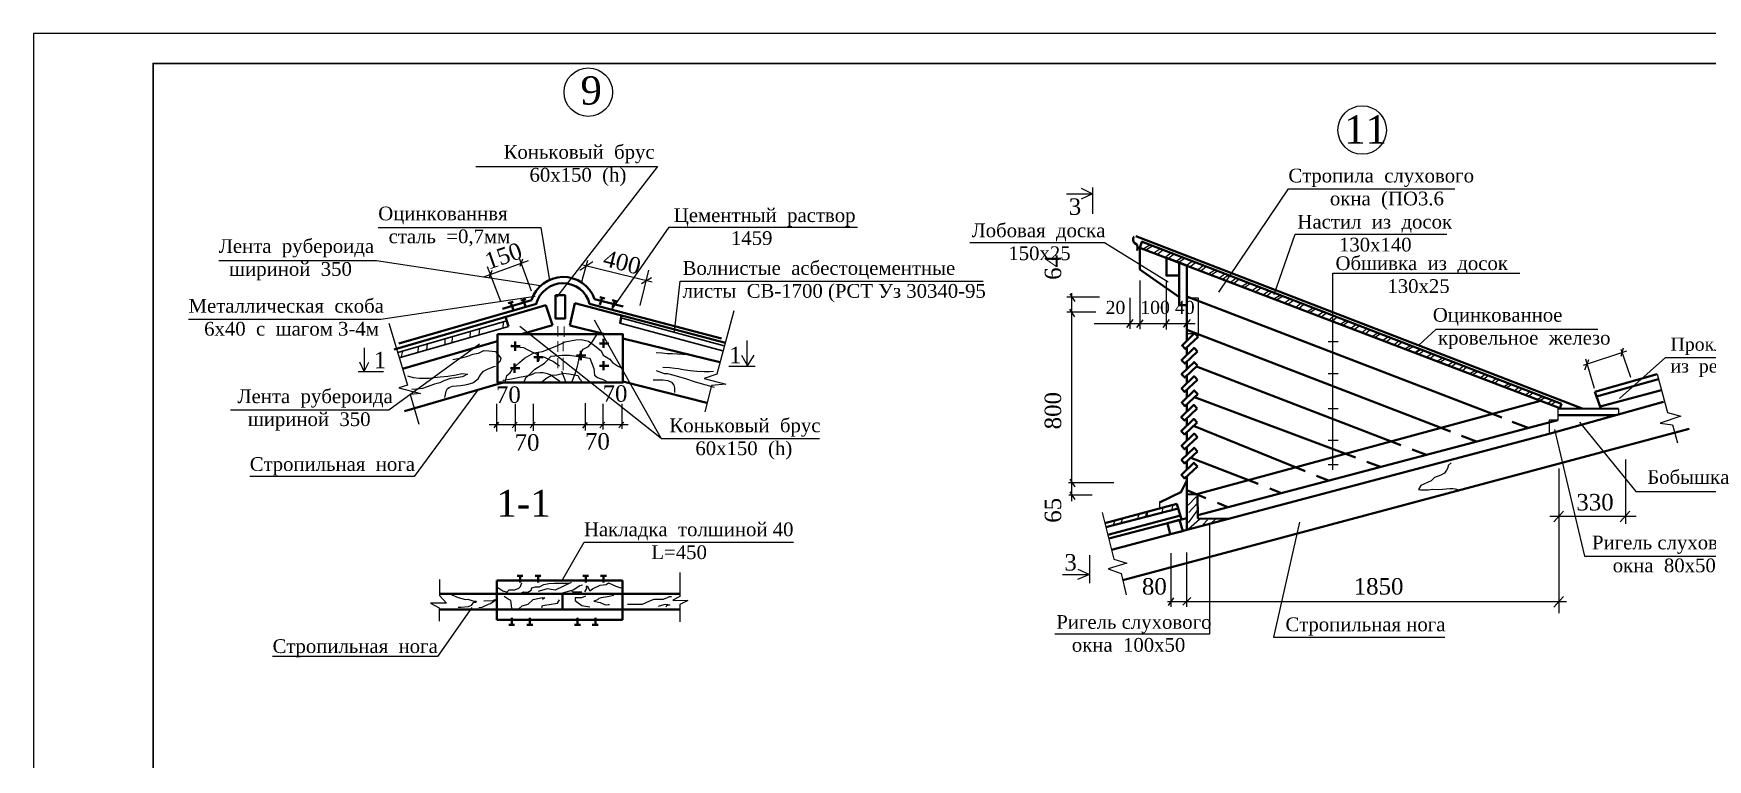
# Model space of a CAD drawing. Header units: millimetres. Extents: x 572274 to 2241483, y -888675 to -304135.
# Drawn here: x 1935341 to 1963331, y -627945 to -615807 of the extents above; entities that cross this region are included whole.
import ezdxf

# ---------------------------------------------------------------- set-up
doc = ezdxf.new("R2010")
doc.units = ezdxf.units.MM
doc.layers.add('стены', color=250, linetype='Continuous', lineweight=30)
doc.styles.add('style1', font='isocpeui.ttf')
doc.styles.add('WMF-Times New Roman0', font='times.ttf')

msp = doc.modelspace()

# ---------------------------------------------------------------- linework, layer by layer
at = {"lineweight": 25, "ltscale": 100}
msp.add_lwpolyline([(1935341.068, -645507.415), (1977341.068, -645507.415), (1977341.068, -615807.415), (1935341.068, -615807.415)], close=True, dxfattribs=at)
at = {"color": 1, "lineweight": 30}
msp.add_lwpolyline([(1937341.068, -645007.415), (1976841.068, -645007.415), (1976841.068, -616307.415), (1937341.068, -616307.415)], close=True, dxfattribs=at)
at = {"layer": 'стены', "color": 0, "linetype": 'ByBlock', "lineweight": -2, "ltscale": 3}
for p, q in [((1942739.674, -618029.508), (1945773.069, -618029.508)), ((1945773.069, -618029.508), (1944093.422, -620207.45)), ((1952613.639, -618487.05), (1953048.837, -618487.05)), ((1953045.138, -618488.282), (1952856.512, -618574.529)), ((1952858.977, -618390.946), (1953045.138, -618488.282)), ((1953046.372, -618383.553), (1953046.372, -618820.951)), ((1955158.936, -620130.862), (1956325.607, -618406.385)), ((1956325.607, -618406.385), (1959105.407, -618406.385)), ((1941105.255, -619052.031), (1943825.335, -619052.031)), ((1943825.335, -619052.031), (1943967.756, -619939.527)), ((1945018.847, -620415.148), (1945970.886, -619046.61)), ((1945970.886, -619046.61), (1949117.921, -619046.61)), ((1950997.76, -619302.192), (1953249.486, -619302.192)), ((1953249.486, -619302.192), (1954315.417, -619956.762)), ((1953895.091, -619409.33), (1954007.044, -619340.526)), ((1953939.141, -619426.167), (1954048.989, -619356.722)), ((1954071.273, -619476.671), (1954173.789, -619404.909)), ((1956087.661, -620171.864), (1956435.912, -619160.138)), ((1956435.912, -619160.138), (1958970.447, -619160.138)), ((1938439.544, -619601.969), (1941075.377, -619601.969)), ((1941075.377, -619601.969), (1943817.107, -620020.778)), ((1942873.433, -619876.628), (1943615.903, -619600.135)), ((1943455.484, -619544.731), (1943663.595, -620110.765)), ((1943519.494, -619579.862), (1943473.116, -619700.734)), ((1944474.52, -619764.397), (1944692.615, -619619.089)), ((1944501.304, -619668.8), (1945687.434, -619959.416)), ((1944505.13, -619974.712), (1944612.265, -619596.146)), ((1954130.141, -619499.171), (1954227.943, -619425.819)), ((1954260.473, -619548.986), (1954355.157, -619474.938)), ((1954314.036, -619569.459), (1954404.567, -619494.016)), ((1954438.152, -619616.905), (1954547.996, -619549.396)), ((1954482.186, -619633.75), (1954589.978, -619565.606)), ((1954614.338, -619684.24), (1954714.906, -619613.843)), ((1954673.204, -619706.74), (1954769.144, -619634.785)), ((1954803.536, -619756.556), (1954896.409, -619683.924)), ((1942928.345, -619700.179), (1943146.994, -620284.642)), ((1943004.24, -619772.263), (1942957.863, -619893.134)), ((1945484.644, -620357.101), (1945630.04, -619764.397)), ((1945507.601, -619986.183), (1945675.955, -619886.762)), ((1946058.024, -620796.017), (1946155.837, -619948.827)), ((1946155.837, -619948.827), (1951221.04, -619948.827)), ((1953837.916, -619937.062), (1953837.916, -620752.792)), ((1954278.749, -619942.618), (1954278.749, -620755.525)), ((1954857.098, -619777.028), (1954945.894, -619703.031)), ((1954987.628, -619826.919), (1955095.327, -619760.729)), ((1955031.652, -619843.746), (1955137.32, -619776.944)), ((1955163.694, -619894.215), (1955262.291, -619825.197)), ((1955222.502, -619916.692), (1955316.558, -619846.15)), ((1955352.798, -619966.494), (1955443.839, -619895.296)), ((1955406.308, -619986.947), (1955493.349, -619914.412)), ((1955538.122, -620037.329), (1955643.677, -619972.456)), ((1957063.592, -623103.788), (1957063.592, -619812.23)), ((1957063.592, -619812.23), (1960195.689, -619812.23)), ((1941151.154, -620585.326), (1943731.486, -620200.186)), ((1952616.976, -620210.067), (1953166.742, -620210.067)), ((1952666.558, -620162.342), (1952751.361, -620290.142)), ((1952698.6, -620147.322), (1952698.6, -623624.06)), ((1953674.105, -620224.966), (1953674.105, -620747.147)), ((1955582.132, -620054.15), (1955685.694, -619988.68)), ((1955714.124, -620104.6), (1955810.747, -620036.964)), ((1955772.899, -620127.065), (1955865.068, -620057.939)), ((1955903.176, -620176.859), (1955992.381, -620107.096)), ((1955956.657, -620197.301), (1956041.94, -620126.232)), ((1956081.189, -620244.899), (1956184.63, -620181.326)), ((1956125.198, -620261.72), (1956226.682, -620197.564)), ((1956257.189, -620312.17), (1956351.863, -620245.898)), ((1947048.611, -620444.834), (1946764.443, -621502.854)), ((1952616.105, -620462.553), (1953106.223, -620462.553)), ((1952662.995, -620415.142), (1952747.798, -620542.943)), ((1956315.963, -620334.635), (1956406.269, -620266.905)), ((1956446.239, -620384.429), (1956533.633, -620316.082)), ((1956499.719, -620404.87), (1956583.267, -620335.246)), ((1956634.754, -620456.483), (1956736.04, -620394.234)), ((1956678.783, -620473.311), (1956778.149, -620410.494)), ((1956810.842, -620523.787), (1956903.53, -620458.905)), ((1956869.66, -620546.269), (1956958.068, -620479.963)), ((1956999.963, -620596.073), (1957085.511, -620529.171)), ((1937933.979, -620585.326), (1941151.154, -620585.326)), ((1941285.144, -620648.64), (1941592.492, -621684.211)), ((1942644.826, -620788.777), (1942637.542, -620890.699)), ((1942796.471, -620744.741), (1942789.221, -620847.225)), ((1943192.056, -620629.868), (1943186.559, -620733.341)), ((1945836.118, -622577.906), (1943475.043, -620704.411)), ((1944715.977, -620594.106), (1945836.118, -622577.906)), ((1953077.639, -620656.986), (1954763.754, -620656.986)), ((1953724.184, -620591.112), (1953616.859, -620720.952)), ((1953890.956, -620592.67), (1953783.632, -620722.509)), ((1954329.993, -620591.193), (1954222.669, -620721.032)), ((1954679.025, -620589.244), (1954571.701, -620719.083)), ((1957053.483, -620616.529), (1957135.262, -620548.38)), ((1957187.296, -620667.675), (1957286.431, -620606.749)), ((1957231.333, -620684.507), (1957328.585, -620623.025)), ((1957363.42, -620734.993), (1957454.126, -620671.499)), ((1957422.258, -620757.482), (1957508.77, -620692.598)), ((1957552.572, -620807.291), (1957636.276, -620741.83)), ((1957606.108, -620827.753), (1957686.121, -620761.076)), ((1957720.245, -620871.379), (1957817.305, -620811.728)), ((1958504.136, -621016.943), (1958796.784, -620748.846)), ((1958796.784, -620748.846), (1961498.901, -620748.846)), ((1940869.825, -621060.818), (1940869.825, -621463.325)), ((1941279.922, -622101.34), (1942800.87, -620998.099)), ((1941780.146, -621039.871), (1941764.412, -621140.953)), ((1941924.724, -620997.887), (1941912.724, -621098.445)), ((1942221.466, -620911.716), (1942216.429, -621011.397)), ((1942343.85, -620876.177), (1942337.202, -620976.782)), ((1943330.138, -621011.343), (1943411.874, -621044.017)), ((1943411.874, -621044.017), (1943532.843, -621057.087)), ((1943532.843, -621057.087), (1943608.04, -621096.296)), ((1943608.04, -621096.296), (1943778.051, -621181.249)), ((1943849.978, -621122.436), (1944091.916, -621030.947)), ((1944091.916, -621030.947), (1944232.502, -620962.331)), ((1944232.502, -620962.331), (1944409.052, -620926.389)), ((1944409.052, -620926.389), (1944497.326, -620923.122)), ((1944471.171, -621184.517), (1944533.29, -621083.226)), ((1944497.326, -620923.122), (1944621.565, -620949.261)), ((1944533.29, -621083.226), (1944618.296, -621037.482)), ((1944618.296, -621037.482), (1944677.145, -620975.4)), ((1944621.565, -620949.261), (1944700.031, -621004.807)), ((1944677.145, -620975.4), (1944762.151, -620844.703)), ((1944700.031, -621004.807), (1944834.078, -621112.633)), ((1947275.215, -621366.095), (1947275.215, -620940.83)), ((1956988.581, -620958.188), (1957156.31, -620958.188)), ((1957764.313, -620888.222), (1957859.526, -620828.03)), ((1957896.51, -620938.751), (1957985.304, -620876.595)), ((1957955.421, -620961.267), (1958040.105, -620897.754)), ((1958085.778, -621011.093), (1958167.704, -620947.022)), ((1958139.379, -621031.58), (1958217.689, -620966.322)), ((1958268.049, -621080.76), (1958362.976, -621022.42)), ((1958312.121, -621097.605), (1958405.238, -621038.738)), ((1961920.373, -621067.076), (1961880.321, -621208.505)), ((1961882.992, -621085.755), (1962040.527, -621552.738)), ((1940868.839, -621457.007), (1940797.225, -621303.876)), ((1940872.171, -621457.007), (1940948.782, -621302.212)), ((1941511.717, -621117.82), (1941484.146, -621229.759)), ((1942353.376, -621256.861), (1942522.604, -621221.718)), ((1942522.604, -621221.718), (1942601.723, -621201.951)), ((1942601.723, -621201.951), (1942689.634, -621166.808)), ((1942689.634, -621166.808), (1942781.94, -621151.433)), ((1942781.94, -621151.433), (1942869.851, -621107.504)), ((1942869.851, -621107.504), (1942955.563, -621111.897)), ((1942942.377, -621415.004), (1943041.276, -621375.468)), ((1942955.563, -621111.897), (1943065.452, -621125.076)), ((1943041.276, -621375.468), (1943065.452, -621368.879)), ((1943065.452, -621125.076), (1943153.362, -621234.897)), ((1943142.374, -621283.218), (1943102.814, -621324.951)), ((1943153.362, -621234.897), (1943142.374, -621283.218)), ((1943359.563, -621403.436), (1943467.455, -621308.68)), ((1943467.455, -621308.68), (1943549.19, -621236.796)), ((1943549.19, -621236.796), (1943709.392, -621148.575)), ((1943709.392, -621148.575), (1943849.978, -621122.436)), ((1943722.47, -621416.505), (1943885.942, -621318.482)), ((1943778.051, -621181.249), (1943764.973, -621217.191)), ((1943764.973, -621217.191), (1943797.667, -621276.005)), ((1943797.667, -621276.005), (1943794.398, -621213.924)), ((1943794.398, -621213.924), (1943885.942, -621217.191)), ((1943885.942, -621318.482), (1943997.103, -621200.854)), ((1943885.942, -621217.191), (1943951.331, -621249.866)), ((1943951.331, -621249.866), (1944036.336, -621289.075)), ((1943997.103, -621200.854), (1944180.191, -621184.517)), ((1944036.336, -621289.075), (1944111.533, -621344.622)), ((1944111.533, -621344.622), (1944134.419, -621370.761)), ((1944180.191, -621184.517), (1944304.43, -621184.517)), ((1944304.43, -621184.517), (1944641.182, -621233.529)), ((1944402.513, -621481.854), (1944435.207, -621367.494)), ((1944435.207, -621367.494), (1944461.363, -621269.471)), ((1944461.363, -621269.471), (1944471.171, -621184.517)), ((1944641.182, -621233.529), (1944709.84, -621409.971)), ((1944834.078, -621112.633), (1944863.503, -621184.517)), ((1944863.503, -621184.517), (1944977.933, -621253.133)), ((1944977.933, -621253.133), (1945023.705, -621308.68)), ((1945023.705, -621308.68), (1945105.441, -621364.226)), ((1945105.441, -621364.226), (1945183.907, -621400.168)), ((1945754.709, -621140.986), (1945850.59, -621148.084)), ((1945850.59, -621148.084), (1945935.818, -621158.731)), ((1945935.818, -621158.731), (1946028.148, -621158.731)), ((1946028.148, -621158.731), (1946191.501, -621169.378)), ((1946191.501, -621169.378), (1946230.564, -621176.476)), ((1946966.959, -621367.402), (1947406.975, -621367.402)), ((1947177.402, -621187.679), (1947276.884, -621363.578)), ((1947276.884, -621363.578), (1947391.67, -621183.855)), ((1958503.251, -621170.659), (1958586.057, -621108.555)), ((1958633.614, -621220.486), (1958713.713, -621157.845)), ((1958687.223, -621240.977), (1958763.782, -621177.177)), ((1958809.71, -621287.793), (1958902.528, -621230.749)), ((1958853.719, -621304.614), (1958944.764, -621247.057)), ((1958985.709, -621355.063), (1959070.595, -621295.643)), ((1959044.482, -621377.528), (1959125.431, -621316.816)), ((1959174.757, -621427.321), (1959253.051, -621366.092)), ((1961257.914, -621350.06), (1961984.181, -621112.566)), ((1961343.632, -621261.874), (1961274.21, -621435.325)), ((1961290.23, -621248.532), (1961437.085, -621736.862)), ((1961858.394, -621908.407), (1962631.013, -621221.578)), ((1962631.013, -621221.578), (1964268.052, -621221.578)), ((1940768.291, -621456.56), (1941194.735, -621456.56)), ((1941596.867, -621529.088), (1941690.657, -621560.332)), ((1941690.657, -621560.332), (1941797.845, -621569.258)), ((1941797.845, -621569.258), (1941882.702, -621569.258)), ((1941882.702, -621569.258), (1941954.161, -621569.258)), ((1941954.161, -621569.258), (1942039.018, -621560.332)), ((1942039.018, -621560.332), (1942141.739, -621546.941)), ((1942132.807, -621649.601), (1942043.484, -621671.918)), ((1942199.8, -621613.893), (1942132.807, -621649.601)), ((1942141.739, -621546.941), (1942266.792, -621533.551)), ((1942315.92, -621573.722), (1942199.8, -621613.893)), ((1942266.792, -621533.551), (1942409.71, -621511.234)), ((1942405.244, -621564.795), (1942315.92, -621573.722)), ((1942516.898, -621546.941), (1942405.244, -621564.795)), ((1942409.71, -621511.234), (1942503.499, -621493.38)), ((1942503.499, -621493.38), (1942597.289, -621502.307)), ((1942597.289, -621502.307), (1942516.898, -621546.941)), ((1942586.339, -621674.182), (1942685.239, -621645.629)), ((1942685.239, -621645.629), (1942775.347, -621579.736)), ((1942775.347, -621579.736), (1942817.104, -621516.039)), ((1942817.104, -621516.039), (1942865.455, -621452.343)), ((1942865.455, -621452.343), (1942942.377, -621415.004)), ((1943196.091, -621609.285), (1943186.283, -621612.552)), ((1943333.408, -621586.413), (1943196.091, -621609.285)), ((1943228.785, -621641.959), (1943258.211, -621527.599)), ((1943258.211, -621527.599), (1943313.791, -621481.854)), ((1943313.791, -621481.854), (1943359.563, -621403.436)), ((1943496.879, -621550.471), (1943333.408, -621586.413)), ((1943591.693, -621537.401), (1943496.879, -621550.471)), ((1943542.651, -621635.424), (1943572.076, -621560.273)), ((1943572.076, -621560.273), (1943640.734, -621501.459)), ((1943666.89, -621514.529), (1943591.693, -621537.401)), ((1943640.734, -621501.459), (1943722.47, -621416.505)), ((1943725.74, -621488.389), (1943666.89, -621514.529)), ((1943810.745, -621481.854), (1943725.74, -621488.389)), ((1943863.056, -621481.854), (1943810.745, -621481.854)), ((1943843.439, -621628.889), (1943908.828, -621573.343)), ((1943938.253, -621498.192), (1943863.056, -621481.854)), ((1943908.828, -621573.343), (1944003.642, -621521.064)), ((1943977.486, -621514.529), (1943938.253, -621498.192)), ((1944144.227, -621625.622), (1943977.486, -621514.529)), ((1944003.642, -621521.064), (1944091.916, -621514.529)), ((1944091.916, -621514.529), (1944206.347, -621485.122)), ((1944242.31, -621628.889), (1944173.652, -621458.982)), ((1944206.347, -621485.122), (1944330.585, -621501.459)), ((1944330.585, -621501.459), (1944441.746, -621527.599)), ((1944343.663, -621635.424), (1944402.513, -621481.854)), ((1944441.746, -621527.599), (1944474.44, -621586.413)), ((1944474.44, -621586.413), (1944520.212, -621638.692)), ((1944709.84, -621409.971), (1944722.917, -621517.796)), ((1944722.917, -621517.796), (1944771.959, -621557.005)), ((1944771.959, -621557.005), (1944879.85, -621596.215)), ((1944879.85, -621596.215), (1944919.083, -621622.354)), ((1945704.993, -621595.257), (1945864.795, -621598.806)), ((1945754.709, -621439.102), (1945886.102, -621492.336)), ((1945861.244, -621385.867), (1945978.432, -621389.416)), ((1945864.795, -621598.806), (1945950.023, -621609.453)), ((1945886.102, -621492.336), (1945942.92, -621492.336)), ((1945942.92, -621492.336), (1946024.597, -621513.63)), ((1945950.023, -621609.453), (1946006.841, -621634.296)), ((1945978.432, -621389.416), (1946063.66, -621403.612)), ((1946006.841, -621634.296), (1946045.904, -621683.982)), ((1946024.597, -621513.63), (1946244.769, -621573.963)), ((1946063.66, -621403.612), (1946127.581, -621410.709)), ((1946127.581, -621410.709), (1946205.706, -621424.906)), ((1946205.706, -621424.906), (1946322.894, -621442.65)), ((1946244.769, -621573.963), (1946404.571, -621630.747)), ((1946322.894, -621442.65), (1946432.98, -621453.298)), ((1946404.571, -621630.747), (1946720.624, -621719.472)), ((1946432.98, -621453.298), (1946557.271, -621460.395)), ((1946764.443, -621502.854), (1946552.71, -621575.245)), ((1946552.71, -621575.245), (1946914.885, -621669.91)), ((1946557.271, -621460.395), (1946642.498, -621456.847)), ((1946642.498, -621456.847), (1946709.97, -621453.298)), ((1956988.581, -621489.606), (1957156.31, -621489.606)), ((1959228.236, -621447.762), (1959303.067, -621385.404)), ((1959351.753, -621494.973), (1959442.46, -621439.225)), ((1959395.75, -621511.789), (1959484.721, -621455.543)), ((1959527.699, -621562.223), (1959610.641, -621504.163)), ((1959586.445, -621584.677), (1959665.536, -621525.359)), ((1959716.705, -621634.464), (1959793.191, -621574.648)), ((1959770.16, -621654.896), (1959843.259, -621593.98)), ((1962486.479, -621504.926), (1962661.728, -622141.073)), ((1941592.492, -621684.211), (1941451.091, -621732.555)), ((1941451.091, -621732.555), (1941813.266, -621827.22)), ((1941638.991, -621840.884), (1941786.245, -622337.038)), ((1941813.266, -621827.22), (1941639.724, -621843.354)), ((1941695.123, -621756.724), (1941668.326, -621752.26)), ((1941846.972, -621743.333), (1941695.123, -621756.724)), ((1942774.648, -621757.83), (1941704.345, -623210.869)), ((1942043.484, -621671.918), (1941846.972, -621743.333)), ((1942219.313, -621893.825), (1942230.302, -621841.111)), ((1942230.302, -621841.111), (1942241.29, -621786.2)), ((1942241.29, -621786.2), (1942263.268, -621742.271)), ((1942263.268, -621742.271), (1942289.641, -621724.7)), ((1942289.641, -621724.7), (1942348.98, -621700.539)), ((1942348.98, -621700.539), (1942414.914, -621696.147)), ((1942414.914, -621696.147), (1942483.044, -621689.557)), ((1942483.044, -621689.557), (1942586.339, -621674.182)), ((1946045.904, -621683.982), (1946056.557, -621733.668)), ((1946056.557, -621733.668), (1946060.108, -621808.197)), ((1946675.292, -621692.184), (1946563.854, -622132.097)), ((1946914.885, -621669.91), (1946675.292, -621692.184)), ((1959920.694, -621712.433), (1960009.186, -621658.047)), ((1959964.502, -621729.177), (1960051.296, -621674.307)), ((1960095.776, -621779.353), (1960176.681, -621722.72)), ((1960154.077, -621801.636), (1960231.221, -621743.778)), ((1960284.071, -621851.323), (1960358.665, -621792.987)), ((1960337.13, -621871.603), (1960408.418, -621812.197)), ((1960481.827, -621926.909), (1960568.134, -621873.866)), ((1960525.406, -621943.566), (1960610.055, -621890.052)), ((1938634.418, -622101.34), (1941279.922, -622101.34)), ((1943084.11, -622000.12), (1943084.11, -622458.575)), ((1943397.165, -621998.571), (1943397.165, -622458.575)), ((1943697.989, -621997.005), (1943697.989, -622450.813)), ((1944566.605, -621984.787), (1944566.605, -622442.961)), ((1944861.127, -621998.671), (1944861.127, -622426.301)), ((1945177.877, -621998.671), (1945177.877, -622417.97)), ((1956988.581, -622077.487), (1957156.31, -622077.487)), ((1960655.874, -621993.433), (1960734.769, -621938.206)), ((1960713.641, -622015.513), (1960788.866, -621959.094)), ((1960830.732, -622060.267), (1960827.277, -622270.878)), ((1960843.318, -622065.078), (1960874.745, -622040.5)), ((1961840.263, -622079.732), (1961843.37, -622172.884)), ((1962884.892, -622203.264), (1962537.271, -622323.356)), ((1962661.728, -622141.073), (1962884.892, -622203.264)), ((1942961.426, -622345.522), (1945282.509, -622345.522)), ((1943118.585, -622305.837), (1943037.915, -622398.755)), ((1943427.591, -622305.837), (1943346.921, -622398.755)), ((1943728.775, -622305.826), (1943648.106, -622398.744)), ((1944600.721, -622312.38), (1944520.051, -622405.298)), ((1944893.846, -622306.352), (1944813.176, -622399.271)), ((1945211.096, -622305.147), (1945130.426, -622398.065)), ((1960827.277, -622270.878), (1960682.059, -622270.878)), ((1960682.059, -622270.878), (1960682.059, -622497.423)), ((1960772.465, -622426.301), (1961275.668, -624542.76)), ((1961192.321, -622304.717), (1962131.655, -623465.818)), ((1962537.271, -622323.356), (1962747.56, -622346.945)), ((1962747.56, -622346.945), (1962826.955, -622651.465)), ((1945836.118, -622577.906), (1948485.395, -622577.906)), ((1956988.581, -622603.923), (1957156.31, -622603.923)), ((1956988.581, -623010.79), (1957156.31, -623010.79)), ((1958994.976, -623026.833), (1958989.858, -623067.757)), ((1959043.604, -622983.351), (1958994.976, -623026.833)), ((1961957.022, -622930.39), (1961957.022, -624002.426)), ((1941704.345, -623210.869), (1938957.763, -623210.869)), ((1952648.835, -623311.104), (1953403.991, -623311.104)), ((1952666.318, -623260.355), (1952751.121, -623388.156)), ((1958710.893, -623287.724), (1958536.86, -623361.899)), ((1958764.638, -623228.895), (1958710.893, -623287.724)), ((1958874.689, -623190.529), (1958764.638, -623228.895)), ((1958933.553, -623159.836), (1958874.689, -623190.529)), ((1958964.265, -623108.681), (1958933.553, -623159.836)), ((1958989.858, -623067.757), (1958964.265, -623108.681)), ((1960844.165, -623078.895), (1960844.165, -625500.78)), ((1952654.203, -623518.647), (1953043.223, -623518.647)), ((1952667.664, -623470.217), (1952752.467, -623598.017)), ((1954783.197, -623553.833), (1954648.682, -623690.009)), ((1958536.86, -623361.899), (1958501.029, -623433.516)), ((1958501.029, -623433.516), (1958531.74, -623438.631)), ((1958531.74, -623438.631), (1958664.825, -623438.631)), ((1958664.825, -623438.631), (1958733.926, -623423.285)), ((1958733.926, -623423.285), (1958838.859, -623428.4)), ((1958838.859, -623428.4), (1959023.129, -623413.054)), ((1959023.129, -623413.054), (1959071.756, -623415.611)), ((1959071.756, -623415.611), (1959110.146, -623420.727)), ((1959110.146, -623420.727), (1959174.129, -623438.631)), ((1962131.655, -623465.818), (1964091.299, -623465.818)), ((1953210.081, -623817.886), (1953406.61, -624592.904)), ((1953819.831, -623842.686), (1953799.211, -623923.696)), ((1954167.084, -623646.831), (1954170.405, -623751.454)), ((1954221.368, -623735.267), (1954207.273, -623818.025)), ((1954391.945, -623689.634), (1954369.178, -623776.098)), ((1954793.161, -623787.989), (1954648.682, -623988.931)), ((1954794.822, -623670.081), (1954660.306, -623812.899)), ((1960696.82, -623875.656), (1962136.263, -623875.656)), ((1960921.006, -623791.251), (1960759.138, -623969.052)), ((1962033.863, -623791.251), (1961871.995, -623969.052)), ((1953419.451, -623949.796), (1953393.078, -624028.868)), ((1953547.65, -623915.5), (1953522.278, -623995.41)), ((1954837.999, -623930.807), (1954653.664, -624091.894)), ((1954969.193, -623937.45), (1954896.123, -624015.502)), ((1955005.143, -624010.111), (1955005.143, -625851.71)), ((1955100.387, -623934.129), (1955042.263, -623982.289)), ((1956508.931, -623975.32), (1956076.429, -625900.005)), ((1944168.672, -624970.518), (1944548.317, -624312.867)), ((1944548.317, -624312.867), (1948050.275, -624312.867)), ((1952996.011, -624530.905), (1952996.011, -624995.266)), ((1953624.384, -624661.913), (1953311.001, -624757.463)), ((1953406.61, -624592.904), (1953624.384, -624661.913)), ((1954360.343, -624496.897), (1954360.343, -625391.847)), ((1954621.362, -624484.858), (1954621.362, -625391.847)), ((1961275.668, -624542.76), (1964019.936, -624542.76)), ((1942129.897, -624932.608), (1942129.897, -625202.067)), ((1943493.81, -625018.151), (1943504.431, -624992.94)), ((1943872.487, -625019.433), (1943958.788, -625002.183)), ((1943958.788, -625002.183), (1944053.055, -624994.222)), ((1944053.055, -624994.222), (1944159.273, -624995.549)), ((1944329.22, -624986.26), (1944065.005, -625113.643)), ((1944159.273, -624995.549), (1944281.423, -624994.222)), ((1944281.423, -624994.222), (1944329.22, -624986.26)), ((1944918.18, -625016.575), (1944952.7, -624991.364)), ((1944952.7, -624991.364), (1945080.161, -625047.094)), ((1946145.57, -624817.445), (1946145.57, -625217.037)), ((1952545.458, -624851.036), (1952994.879, -624851.036)), ((1952995.353, -624850.335), (1952799.203, -624937.807)), ((1952800.766, -624762.863), (1952995.353, -624850.335)), ((1953311.001, -624757.463), (1953528.776, -624837.088)), ((1953528.776, -624837.088), (1953608.45, -625192.747)), ((1942129.897, -625202.067), (1942245.441, -625330.497)), ((1942335.705, -625190.065), (1942444.06, -625238.193)), ((1942444.06, -625238.193), (1942562.949, -625269.777)), ((1942562.949, -625269.777), (1942602.077, -625266.769)), ((1942602.077, -625266.769), (1942702.908, -625298.353)), ((1942702.908, -625298.353), (1942740.531, -625295.345)), ((1942740.531, -625295.345), (1942737.521, -625317.906)), ((1942868.843, -625290.849), (1943025.356, -625286.337)), ((1943070.504, -625278.816), (1942984.723, -625343.489)), ((1943025.356, -625286.337), (1943055.455, -625268.288)), ((1943055.455, -625268.288), (1943070.504, -625278.816)), ((1943107.445, -625071.228), (1943191.091, -625122.977)), ((1943191.091, -625122.977), (1943260.132, -625149.515)), ((1943280.186, -625265.293), (1943211.155, -625220.093)), ((1943252.166, -625169.419), (1943270.754, -625129.612)), ((1943260.132, -625149.515), (1943252.166, -625169.419)), ((1943270.754, -625129.612), (1943297.308, -625109.708)), ((1943320.653, -625286.703), (1943280.186, -625265.293)), ((1943297.308, -625109.708), (1943387.593, -625105.727)), ((1943339.696, -625415.166), (1943320.653, -625286.703)), ((1943387.593, -625105.727), (1943456.634, -625079.189)), ((1943456.634, -625079.189), (1943481.86, -625053.978)), ((1943481.86, -625053.978), (1943493.81, -625018.151)), ((1943504.71, -625152.123), (1943541.886, -625141.508)), ((1943541.886, -625141.508), (1943608.271, -625148.143)), ((1943608.271, -625148.143), (1943661.38, -625116.297)), ((1943611.059, -625348.555), (1943694.373, -625272.429)), ((1943661.38, -625116.297), (1943673.329, -625072.509)), ((1943673.329, -625072.509), (1943735.732, -625056.586)), ((1943694.373, -625272.429), (1943853.859, -625236.746)), ((1943735.732, -625056.586), (1943802.118, -625055.259)), ((1943795.479, -625130.893), (1943778.219, -625137.528)), ((1943929.578, -625093.74), (1943795.479, -625130.893)), ((1943802.118, -625055.259), (1943872.487, -625019.433)), ((1943891.945, -625239.124), (1943851.478, -625272.429)), ((1943853.859, -625236.746), (1943891.945, -625239.124)), ((1944065.005, -625113.643), (1943929.578, -625093.74)), ((1944101.418, -625329.524), (1944137.124, -625277.187)), ((1944193.247, -625157.227), (1944361.867, -625106.805)), ((1944337.969, -625130.689), (1944356.556, -625141.304)), ((1944356.556, -625141.304), (1944418.959, -625142.631)), ((1944361.867, -625106.805), (1944477.378, -625037.806)), ((1944428.02, -625241.514), (1944399.456, -625241.514)), ((1944399.456, -625241.514), (1944399.456, -625284.334)), ((1944399.456, -625284.334), (1944449.444, -625324.777)), ((1944418.959, -625142.631), (1944509.244, -625142.631)), ((1944504.192, -625241.514), (1944428.02, -625241.514)), ((1944477.378, -625037.806), (1944518.537, -625025.864)), ((1944570.843, -625212.967), (1944504.192, -625241.514)), ((1944557.041, -625142.631), (1944591.562, -625086.901)), ((1944588.906, -625056.382), (1944596.873, -625043.113)), ((1944591.562, -625086.901), (1944588.906, -625056.382)), ((1944596.873, -625043.113), (1944645.998, -625125.381)), ((1944645.998, -625125.381), (1944689.812, -625093.536)), ((1944689.812, -625093.536), (1944817.273, -625029.844)), ((1944770.795, -625272.44), (1944708.905, -625298.608)), ((1944792.219, -625251.029), (1944770.795, -625272.44)), ((1944832.685, -625241.514), (1944792.219, -625251.029)), ((1944817.273, -625029.844), (1944918.18, -625016.575)), ((1944937.422, -625227.24), (1944832.685, -625241.514)), ((1945044.539, -625201.072), (1944937.422, -625227.24)), ((1945080.161, -625047.094), (1945161.151, -625073.632)), ((1945523.459, -625348.285), (1945643.89, -625290.884)), ((1945643.89, -625290.884), (1945719.854, -625266.812)), ((1945719.854, -625266.812), (1945875.487, -625263.109)), ((1945875.487, -625263.109), (1945940.335, -625233.483)), ((1945940.335, -625233.483), (1945975.538, -625220.521)), ((1945975.538, -625220.521), (1946008.888, -625220.521)), ((1946145.57, -625217.037), (1946033.421, -625282.824)), ((1946033.421, -625282.824), (1946282.099, -625285.26)), ((1946282.099, -625285.26), (1946145.57, -625351.047)), ((1954404.969, -625241.398), (1954311.05, -625369.975)), ((1954693.483, -625238.83), (1954558.395, -625363.549)), ((1960921.006, -625218.048), (1960759.138, -625395.848)), ((1942245.441, -625330.497), (1941980.082, -625330.497)), ((1941980.082, -625330.497), (1942124.053, -625409.492)), ((1942668.849, -625402.435), (1942095.092, -626222.408)), ((1942124.053, -625409.492), (1942124.053, -625629.549)), ((1942490.712, -625400.626), (1942441.05, -625403.634)), ((1942609.602, -625390.098), (1942490.712, -625400.626)), ((1942660.77, -625370.546), (1942609.602, -625390.098)), ((1942678.829, -625338.962), (1942660.77, -625370.546)), ((1942698.393, -625326.929), (1942678.829, -625338.962)), ((1942737.521, -625317.906), (1942698.393, -625326.929)), ((1942835.735, -625405.153), (1942786.073, -625406.658)), ((1942941.08, -625355.521), (1942835.735, -625405.153)), ((1942984.723, -625343.489), (1942941.08, -625355.521)), ((1943463.476, -625417.544), (1943513.464, -625377.103)), ((1943513.464, -625377.103), (1943611.059, -625348.555)), ((1943839.577, -625405.65), (1943853.859, -625372.345)), ((1943853.859, -625372.345), (1943960.976, -625350.934)), ((1943960.976, -625350.934), (1944101.418, -625329.524)), ((1944449.444, -625324.777), (1944508.953, -625367.597)), ((1944508.953, -625367.597), (1944644.635, -625393.766)), ((1944708.905, -625298.608), (1944818.403, -625320.019)), ((1944818.403, -625320.019), (1944899.336, -625358.081)), ((1944899.336, -625358.081), (1944949.324, -625353.324)), ((1944949.324, -625353.324), (1944970.747, -625353.324)), ((1945271.48, -625348.285), (1945345.592, -625348.285)), ((1945345.592, -625348.285), (1945523.459, -625348.285)), ((1945788.683, -625383.709), (1945886.76, -625355.938)), ((1945886.76, -625355.938), (1945911.279, -625347.77)), ((1945911.279, -625347.77), (1945979.932, -625359.205)), ((1945927.624, -625373.908), (1945911.279, -625395.144)), ((1945979.932, -625359.205), (1945927.624, -625373.908)), ((1946145.57, -625351.047), (1946145.57, -625640.994)), ((1954300.555, -625303.599), (1960974.534, -625303.599)), ((1955005.143, -625851.71), (1952417.166, -625851.71)), ((1956076.429, -625900.005), (1958937.696, -625900.005)), ((1942095.092, -626222.408), (1939338.932, -626222.408))]:
    msp.add_line(p, q, dxfattribs=at)
at = {"layer": 'стены', "color": 0, "linetype": 'ByBlock', "lineweight": 40, "ltscale": 3}
for p, q in [((1953728.664, -619224.437), (1953725.343, -619262.633)), ((1953725.343, -619262.633), (1953731.986, -619287.543)), ((1953746.932, -619202.848), (1953728.664, -619224.437)), ((1953731.986, -619287.543), (1953746.932, -619307.471)), ((1953746.932, -619307.471), (1953786.788, -619335.703)), ((1953771.798, -619195.275), (1961234.181, -622077.679)), ((1953786.788, -619335.703), (1953800.074, -619367.256)), ((1953800.074, -619390.505), (1953796.752, -619437.004)), ((1953800.074, -619367.256), (1953800.074, -619390.505)), ((1953841.286, -619388.765), (1960862.744, -622072.503)), ((1953841.286, -619388.765), (1953841.286, -619755.655)), ((1953870.234, -619287.702), (1953841.591, -619392.166)), ((1953869.822, -619287.543), (1960890.549, -621998.355)), ((1954626.693, -619688.963), (1954626.693, -620942.77)), ((1953841.286, -619755.655), (1954509.099, -620221.983)), ((1943570.787, -620248.668), (1943488.89, -620270.703)), ((1944721.614, -620246.295), (1945203.158, -620373.496)), ((1944809.469, -620216.497), (1944891.365, -620238.532)), ((1944850.417, -620229.088), (1944811.044, -620340.84)), ((1954626.693, -620203.625), (1959889.29, -622229.784)), ((1941370.555, -621090.762), (1943909.848, -620349.989)), ((1941449.894, -620989.345), (1943751.625, -620325.208)), ((1943668.155, -620263.167), (1943180.895, -620410.264)), ((1943361.321, -620295.887), (1943279.425, -620317.922)), ((1943320.373, -620308.479), (1943359.746, -620420.231)), ((1943529.839, -620259.685), (1943569.212, -620371.437)), ((1943909.848, -620349.989), (1944019.726, -620684.411)), ((1944391.629, -620315.679), (1944306.538, -620691.813)), ((1946911.378, -620976.711), (1944391.629, -620315.679)), ((1946844.87, -620908.835), (1944639.392, -620326.731)), ((1945018.935, -620265.29), (1945100.831, -620287.325)), ((1945059.883, -620277.882), (1945020.51, -620389.634)), ((1945148.006, -620649.259), (1945171.874, -620520.369)), ((1943282.008, -620704.411), (1943235.3, -620546.771)), ((1944019.726, -620684.411), (1943502.11, -620835)), ((1944306.538, -620691.813), (1944893.367, -620835)), ((1954626.693, -620761.161), (1959034.139, -622462.427)), ((1943102.109, -620951.371), (1941512.266, -621413.901)), ((1943323.885, -621034.803), (1943480.825, -621034.803)), ((1943393.636, -620957.626), (1943393.636, -621111.981)), ((1944804.124, -620987.658), (1944961.064, -620987.658)), ((1944873.875, -620910.481), (1944873.875, -621064.836)), ((1945197.15, -620909.123), (1946817.707, -621304.54)), ((1954626.693, -621052.452), (1954626.693, -621180.54)), ((1958444.332, -621148.139), (1958531.161, -621087.359)), ((1943386.162, -621326.086), (1943386.162, -621480.44)), ((1943705.024, -621216.543), (1943861.964, -621216.543)), ((1943774.776, -621139.366), (1943774.776, -621293.721)), ((1944420.493, -621191.805), (1944577.433, -621191.805)), ((1944490.245, -621114.628), (1944490.245, -621268.982)), ((1944804.124, -621361.097), (1944961.064, -621361.097)), ((1944873.875, -621283.92), (1944873.875, -621438.274)), ((1954626.693, -621290.55), (1954626.693, -621416.818)), ((1954789.502, -621375.297), (1958205.704, -622687.802)), ((1941541.972, -622121.329), (1943196.889, -621642.436)), ((1943316.411, -621403.263), (1943473.351, -621403.263)), ((1945197.15, -621622.615), (1946601.802, -621982.294)), ((1954626.693, -621526.828), (1954626.693, -621653.098)), ((1961449.037, -621799.03), (1962486.479, -621504.926)), ((1961476.379, -621876.038), (1962509.316, -621587.821)), ((1954626.693, -621763.191), (1954626.693, -621892.907)), ((1954751.561, -621886.623), (1957442.996, -622895.296)), ((1961449.037, -621799.03), (1961548.35, -622078.743)), ((1961535.574, -622042.759), (1962559.808, -621771.108)), ((1954626.693, -622002.841), (1954626.693, -622129.3)), ((1954794.8, -623511.383), (1960537.654, -621948.247)), ((1960682.059, -622497.423), (1962594.69, -621962.92)), ((1961796.705, -622185.925), (1960828.671, -622185.925)), ((1960830.469, -622076.311), (1961840.263, -622079.732)), ((1960890.549, -621998.355), (1960862.744, -622072.503)), ((1953553.882, -624949.159), (1963025.36, -622417.878)), ((1954626.693, -622239.559), (1954626.693, -622361.797)), ((1954626.693, -622472.055), (1954626.693, -622612.099)), ((1954738.283, -622368.195), (1956601.583, -623124.202)), ((1954809.073, -623859.619), (1960827.277, -622270.878)), ((1960065.939, -622297.796), (1960334.147, -622401.06)), ((1960682.059, -622497.423), (1953368.202, -624441.44)), ((1954626.693, -622722.194), (1954626.693, -622848.272)), ((1958391.87, -622759.327), (1958630.184, -622850.887)), ((1959215.236, -622532.33), (1959467.717, -622629.788)), ((1954626.693, -622958.366), (1954626.693, -623097.243)), ((1954690.224, -622899.236), (1955815.147, -623338.151)), ((1957636.134, -622967.679), (1957864.117, -623053.121)), ((1954532.434, -623472.459), (1954623.771, -623278.16)), ((1954626.693, -623207.419), (1954626.693, -624106.934)), ((1956790.446, -623200.83), (1956993.108, -623283.058)), ((1954535.755, -623469.138), (1954167.084, -623646.831)), ((1954625.432, -623510.655), (1954804.786, -623512.316)), ((1954626.693, -623440.447), (1954945.161, -623574.83)), ((1954804.786, -623512.316), (1954809.768, -623915.861)), ((1956012.729, -623415.242), (1956206.296, -623490.767)), ((1953254.707, -623993.869), (1954457.295, -623672.151)), ((1953271.561, -624060.336), (1954480.481, -623747.275)), ((1953304.554, -624190.442), (1954516.682, -623864.57)), ((1953961.94, -623804.669), (1953944.034, -623886.193)), ((1954457.295, -623672.151), (1954537.297, -623931.365)), ((1955138.285, -623656.321), (1955307.96, -623727.918)), ((1953320.324, -624252.633), (1954626.693, -623907.765)), ((1954809.768, -623915.861), (1955352.031, -623918.678)), ((1943087.8, -624954.313), (1943087.8, -625609.145)), ((1943087.8, -624954.313), (1945192.097, -624954.313)), ((1943425.608, -624872.158), (1943523.399, -624872.158)), ((1943476.948, -624872.158), (1943476.948, -624985.77)), ((1943728.466, -624872.158), (1943826.257, -624872.158)), ((1943779.806, -624872.158), (1943779.806, -624985.77)), ((1944524.863, -624872.158), (1944622.654, -624872.158)), ((1944576.203, -624872.158), (1944576.203, -624985.77)), ((1944822.092, -624872.158), (1944919.883, -624872.158)), ((1944873.432, -624872.158), (1944873.432, -624985.77)), ((1945192.097, -624954.313), (1945192.097, -625609.145)), ((1942128.719, -625177.553), (1946145.57, -625177.553)), ((1944187.601, -625177.553), (1944187.601, -625436.298)), ((1942124.754, -625436.298), (1946145.57, -625436.298)), ((1943087.8, -625609.145), (1945192.097, -625609.145)), ((1943287.532, -625691.3), (1943385.323, -625691.3)), ((1943338.872, -625691.3), (1943338.872, -625577.687)), ((1943590.39, -625691.3), (1943688.181, -625691.3)), ((1943641.73, -625691.3), (1943641.73, -625577.687)), ((1944386.787, -625691.3), (1944484.578, -625691.3)), ((1944438.127, -625691.3), (1944438.127, -625577.687)), ((1944684.016, -625691.3), (1944781.807, -625691.3)), ((1944735.356, -625691.3), (1944735.356, -625577.687))]:
    msp.add_line(p, q, dxfattribs=at)
at = {"layer": 'стены', "color": 0, "linetype": 'ByBlock', "lineweight": 30, "ltscale": 3}
for p, q in [((1941431.321, -621141.166), (1943254.545, -620611.722)), ((1943282.391, -620705.874), (1941457.376, -621228.955)), ((1945160.179, -620563.22), (1945143.197, -620652.32)), ((1945143.197, -620652.32), (1946869.329, -621112.341)), ((1946891.763, -621028.815), (1945160.179, -620563.22))]:
    msp.add_line(p, q, dxfattribs=at)
at = {"layer": 'стены', "color": 0, "linetype": 'ByBlock', "lineweight": 20, "ltscale": 3}
for p, q in [((1944108.99, -620701.503), (1944108.99, -620870.372)), ((1944212.442, -620704.95), (1944212.442, -620877.264)), ((1944105.542, -620953.083), (1944105.542, -621128.843)), ((1944198.648, -620956.529), (1944198.648, -621118.505)), ((1944105.542, -621232.867), (1944105.542, -621401.735)), ((1944198.648, -621229.421), (1944198.648, -621436.198))]:
    msp.add_line(p, q, dxfattribs=at)
at = {"layer": 'стены', "color": 0, "linetype": 'ByBlock', "lineweight": 40, "ltscale": 3}
for points in [[(1954284.471, -619558.113), (1954494.637, -619638.514), (1954494.637, -619853.586), (1954284.471, -619853.586)], [(1954495.101, -619637.699), (1954626.421, -619688.474), (1954626.579, -620349.616), (1954495.101, -620349.616)], [(1944071.375, -620183.925), (1944230.001, -620183.925), (1944230.001, -620573.356), (1944071.375, -620573.356)], [(1943102.109, -620835), (1945197.15, -620835), (1945197.15, -621642.436), (1943102.109, -621642.436)], [(1954806.139, -621123.534), (1954747.163, -621063.01), (1954538.523, -621266.557), (1954590.12, -621324.589)], [(1954813.454, -620878.628), (1954754.478, -620818.104), (1954545.838, -621021.651), (1954597.435, -621079.683)], [(1954806.139, -621359.813), (1954747.163, -621299.289), (1954538.523, -621502.836), (1954590.12, -621560.868)], [(1954804.3, -621597.887), (1954745.324, -621537.363), (1954536.684, -621740.91), (1954588.281, -621798.942)], [(1954807.824, -621834.257), (1954748.848, -621773.733), (1954540.208, -621977.28), (1954591.805, -622035.312)], [(1954800.586, -622077.712), (1954741.61, -622017.188), (1954532.97, -622220.735), (1954584.567, -622278.767)], [(1954800.6, -622310.195), (1954741.623, -622249.671), (1954532.984, -622453.218), (1954584.581, -622511.25)], [(1954804.257, -622556.929), (1954745.281, -622496.405), (1954536.641, -622699.952), (1954588.238, -622757.984)], [(1954804.271, -622793.089), (1954745.295, -622732.565), (1954536.655, -622936.112), (1954588.252, -622994.144)], [(1954802.442, -623043.844), (1954743.466, -622983.32), (1954534.826, -623186.867), (1954586.423, -623244.899)], [(1954301.157, -623993.212), (1954505.133, -623938.807), (1954558.457, -624124.889), (1954347.764, -624178.584)]]:
    msp.add_lwpolyline(points, close=True, dxfattribs=at)
at = {"layer": 'стены', "color": 0, "linetype": 'ByBlock', "lineweight": -2, "ltscale": 3}
msp.add_lwpolyline([(1954627.566, -620228.447), (1954814.989, -620228.447), (1954814.989, -620830.105), (1954627.566, -620830.105)], close=True, dxfattribs=at)
for centre in [(1944616.96, -616788.552), (1957556.484, -617421.388)]:
    msp.add_circle(centre, 405.32, dxfattribs=at)
at = {"layer": 'стены', "color": 0, "linetype": 'ByBlock', "lineweight": 40, "ltscale": 3}
for centre, radius, start, end in [((1944197.727, -620432.216), 555.899, 19.5390885, 162.2959593), ((1944193.171, -620443.916), 461.352, 14.7146047, 165.4342565)]:
    msp.add_arc(centre, radius, start, end, dxfattribs=at)

# ---------------------------------------------------------------- texts
at = {"layer": 'стены', "color": 0, "linetype": 'ByBlock', "lineweight": -2, "ltscale": 3, "attachment_point": 1}
for s, insert, char_height, width, style in [('{\\fPalatino Linotype|b0|i0|c204|p18;9}', (1944487.95, -616522.701), 472.76243, 437.38993, 'style1'), ('{\\fPalatino Linotype|b0|i0|c204|p18;11}', (1957255.786, -617175.341), 472.76243, 437.38993, 'style1'), ('{\\fPalatino Linotype|b0|i0|c204|p18;Коньковый  брус\\P     60х150  (h)}', (1943201.055, -617671.714), 229.80265, 2971.71725, 'style1'), ('{\\fTimes New Roman|b0|i0|c204|p18;Стропила  слухового\\P        окна  (ПО3.6}', (1956323.277, -618067.699), 229.80265, 5405.36902, 'style1'), ('{\\fPalatino Linotype|b0|i0|c204|p18;3}', (1952650.54, -618563.349), 275.76318, 437.38993, 'style1'), ('{\\fTimes New Roman|b0|i0|c204|p18;Оцинкованнвя\\P  сталь  =0,7мм}', (1941105.255, -618701.23), 229.80265, 2971.71725, 'style1'), ('{\\fTimes New Roman|b0|i0|c204|p18;Цементный  раствор\\P           1459}', (1946047.32, -618729.675), 229.80265, 3968.73413, 'style1'), ('{\\fTimes New Roman|b0|i0|c204|p18;Настил  из  досок\\P        130х140}', (1956474.457, -618839.112), 229.80265, 3968.73413, 'style1'), ('\\pi394.17;{\\fTimes New Roman|b0|i0|c204|p18;Лобовая  доска               \\P\\pi1007.9;150х25}', (1950632.954, -618983.495), 229.80265, 2971.71725, 'style1'), ('{\\fTimes New Roman|b0|i0|c204|p18;Лента  рубероида\\P  шириной  350}', (1938439.544, -619245.998), 229.80265, 2971.71725, 'style1'), ('{\\fTimes New Roman|b0|i0|c204|p18;Волнистые  асбестоцементные \\Pлисты  СВ-1700 (РСТ Уз 30340-95}', (1946194.328, -619612.706), 229.80265, 5401.24877, 'style1'), ('{\\fTimes New Roman|b0|i0|c204|p18;Обшивка  из  досок\\P          130х25}', (1957110.696, -619532.138), 229.80265, 3968.73413, 'style1'), ('{\\fTimes New Roman|b0|i0|c204|p18;Металлическая  скоба\\P   6х40  с  шагом 3-4м}', (1937933.979, -620245.504), 229.80265, 3692.34454, 'style1'), ('{\\fPalatino Linotype|b0|i0|c204|p18; 20   100 40}', (1953183.466, -620277.686), 219.21941, 2244.55483, 'style1'), ('{\\fTimes New Roman|b0|i0|c204|p18;Оцинкованное\\P кровельное  железо}', (1958737.698, -620396.196), 229.80265, 3968.73413, 'style1'), ('{\\fPalatino Linotype|b0|i0|c204|p18;1}', (1946969.819, -621045.217), 275.76318, 437.38993, 'style1'), ('{\\fTimes New Roman|b0|i0|c204|p18;Прокладка\\Pиз  резины}', (1962712.202, -620891.631), 219.21941, 2398.49565, 'style1'), ('{\\fPalatino Linotype|b0|i0|c204|p18;1}', (1941031.718, -621127.946), 275.76318, 437.38993, 'style1'), ('{\\fTimes New Roman|b0|i0|c204|p18;Лента  рубероида\\P  шириной  350}', (1938752.009, -621757.104), 229.80265, 2971.71725, 'style1'), ('{\\fPalatino Linotype|b0|i0|c204|p18;70}', (1943072.366, -621707.049), 275.76318, 437.38993, 'style1'), ('{\\fPalatino Linotype|b0|i0|c204|p18;70}', (1944855.634, -621688.665), 275.76318, 437.38993, 'style1'), ('{\\fPalatino Linotype|b0|i0|c204|p18;70}', (1944561.487, -622488.378), 275.76318, 437.38993, 'style1'), ('{\\fTimes New Roman|b0|i0|c204|p18;Коньковый  брус\\P     60х150  (h)}', (1945974.345, -622243.678), 229.80265, 2971.71725, 'style1'), ('{\\fPalatino Linotype|b0|i0|c204|p18;70}', (1943384.897, -622506.762), 275.76318, 437.38993, 'style1'), ('{\\fTimes New Roman|b0|i0|c204|p18;Стропильная  нога}', (1938957.763, -622890.579), 229.80265, 2971.71725, 'style1'), ('{\\fPalatino Linotype|b0|i0|c204|p18;Бобышка}', (1962323.717, -623107.78), 229.80265, 2971.71725, 'style1'), ('{\\fTimes New Roman|b0|i0|c204|p18;1-1}', (1943081.558, -623435.165), 450, 1177.34952, 'style1'), ('330', (1961137.392, -623504.429), 275.7632, 645.29014, 'WMF-Times New Roman0'), ('{\\fTimes New Roman|b0|i0|c204|p18;Накладка  толшиной 40\\P             L=450\\fPalatino Linotype|b0|i0|c204|p18;\\P }', (1944544.228, -623981.497), 229.80265, 3935.2311, 'style1'), ('{\\fPalatino Linotype|b0|i0|c204|p18;        Ригель слухового\\P            окна  80х50}', (1960705.293, -624201.574), 229.80265, 3475.51534, 'style1'), ('{\\fPalatino Linotype|b0|i0|c204|p18;3}', (1952577.004, -624510.641), 275.76318, 437.38993, 'style1'), ('{\\fPalatino Linotype|b0|i0|c204|p18;80                              1850}', (1953873.95, -624911.999), 275.76318, 6010.56048, 'style1'), ('{\\fPalatino Linotype|b0|i0|c204|p18;        \\fTimes New Roman|b0|i0|c204|p18;Ригель слухового\\P          \\fTimes New Roman|b0|i0|c0|p18; \\fTimes New Roman|b0|i0|c204|p18;окна  100х50}', (1951748.076, -625530.019), 229.80265, 3475.51534, 'style1'), ('Стропильная нога', (1956274.355, -625569.722), 229.80265, 2992.45262, 'WMF-Times New Roman0'), ('{\\fTimes New Roman|b0|i0|c204|p18;Стропильная  нога}', (1939338.932, -625934.192), 229.80265, 2971.71725, 'style1')]:
    msp.add_mtext(s, dxfattribs=dict(at, insert=insert, char_height=char_height, width=width, style=style))
at = {"layer": 'стены', "color": 0, "linetype": 'ByBlock', "lineweight": -2, "ltscale": 3, "char_height": 275.76318, "attachment_point": 1, "style": 'style1'}
for s, insert, width, rotation in [('{\\fTimes New Roman|b0|i0|c204|p18;150}', (1942857.582, -619497.761), 784.16007, 19.307514), ('{\\fTimes New Roman|b0|i0|c204|p18;400}', (1944914.805, -619420.423), 846.44885, 345.8542045), ('{\\fPalatino Linotype|b0|i0|c204|p18;  65           800                  64        }', (1952248.171, -624195.45), 6010.56048, 90)]:
    msp.add_mtext(s, dxfattribs=dict(at, insert=insert, width=width, rotation=rotation))

doc.saveas('drawing.dxf')
